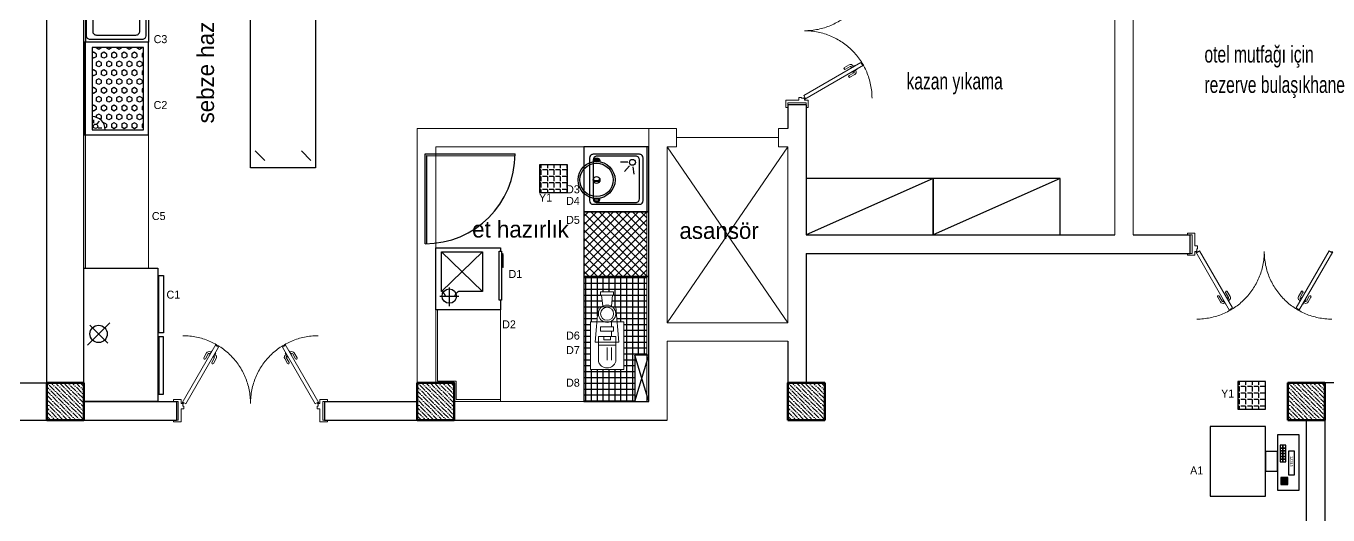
# Model space of a CAD drawing. Header units: millimetres. Extents: x -205382 to -191935, y -245869 to -242620.
# Drawn here: x -204394 to -202989, y -244234 to -243705 of the extents above; entities that cross this region are included whole.
import ezdxf
from ezdxf.enums import TextEntityAlignment as Align

# ---------------------------------------------------------------- set-up
doc = ezdxf.new("R2010")
doc.units = ezdxf.units.MM
doc.header["$LTSCALE"] = 40
doc.linetypes.add('ACAD_ISO03W100', pattern=[30, 12, -18])
doc.linetypes.add('DASHED', pattern=[19.05, 12.7, -6.35])
for name, color, linetype in [('CIHAZ', 2, 'Continuous'), ('Kıtc-002 Çizgi', 7, 'Continuous'), ('S2000-002 Çizgi', 7, 'Continuous'), ('SKTÜRK-002 Çizgi', 7, 'Continuous'), ('SKTÜRK-034 Soğuk Oda', 1, 'Continuous')]:
    doc.layers.add(name, color=color, linetype=linetype)
for name, color, linetype, lineweight in [('DIVAR 09', 7, 'Continuous', 9), ('DIVAR 30', 7, 'Continuous', 30), ('DVERI', 36, 'Continuous', 9), ('KALONA', 7, 'Continuous', 50)]:
    doc.layers.add(name, color=color, linetype=linetype, lineweight=lineweight)
doc.styles.add('TAKSİM', font='GOTHIC.TTF', dxfattribs={"height": 20})

# ---------------------------------------------------------------- blocks, each defined once
blk = doc.blocks.new('A$C32DC0840')
at = {"layer": 'SKTÜRK-002 Çizgi'}
for p, q in [((45.8, 52.8), (38, 53.9)), ((47.1, 49), (41, 43.9)), ((51, 47.3), (51, 39.4)), ((69, 47.3), (69, 39.4)), ((72.9, 49), (79, 43.9)), ((74.2, 52.8), (82, 53.9))]:
    blk.add_line(p, q, dxfattribs=at)
for points in [[(120, 0), (0, 0), (0, 70), (120, 70)], [(120, 68), (0, 68), (0, 70), (120, 70)]]:
    blk.add_lwpolyline(points, close=True, dxfattribs=at)
for points in [[(113, 3), (7, 3, -0.414214), (3, 7), (3, 63, -0.414214), (7, 67), (113, 67, -0.414214), (117, 63), (117, 7, -0.414214)], [(53.5, 10), (11.5, 10, -0.414214), (7.5, 14), (7.5, 56, -0.414214), (11.5, 60), (53.5, 60, -0.414214), (57.5, 56), (57.5, 14, -0.414214)], [(66.5, 10), (108.5, 10, 0.414214), (112.5, 14), (112.5, 56, 0.414214), (108.5, 60), (66.5, 60, 0.414214), (62.5, 56), (62.5, 14, 0.414214)]]:
    blk.add_lwpolyline(points, format="xyb", close=True, dxfattribs=at)
for centre in [(50.8, 52.3), (69.2, 52.3)]:
    blk.add_circle(centre, 3.19, dxfattribs=at)
blk = doc.blocks.new('A$C17EB34C6')
at = {"layer": 'SKTÜRK-002 Çizgi'}
h = blk.add_hatch(dxfattribs=at)
h.set_pattern_fill('HEX', color=254, style=0)
h.set_pattern_definition([(180, (885.663, -430.077), (0, 5.49926), [3.175, -6.35]), (60, (885.663, -430.077), (4.7625, -2.74963), [3.175, -6.35]), (120, (882.488, -430.077), (4.7625, 2.74963), [3.175, -6.35])])
h.paths.add_polyline_path([(5.5, 5.5), (94.5, 5.5), (94.5, 61), (19.7, 61, -0.414214), (5.5, 46.8)])
for p, q in [((12.6, 59.1), (16.4, 59.1)), ((7.5, 54.4), (7.5, 50.6)), ((12, 55.4), (14.8, 53.2))]:
    blk.add_line(p, q, dxfattribs=at)
for points in [[(100, 70), (0, 70), (0, 68), (100, 68)], [(100, 70), (0, 70), (0, 0), (100, 0)], [(94.5, 61), (5.5, 61), (5.5, 5.5), (94.5, 5.5)]]:
    blk.add_lwpolyline(points, close=True, dxfattribs=at)
blk.add_circle((9.3, 57.3), 2.4, dxfattribs=at)
blk.add_arc((5.5, 61), 14.2, 270, 0, dxfattribs=at)
blk = doc.blocks.new('A$C50900B8F')
at = {"lineweight": 15}
blk.add_line((27.6, 26.3), (8.8, 26.3), dxfattribs=at)
for points in [[(11.2, 83.7), (25.2, 83.7), (25.2, 80.2), (11.2, 80.2)], [(27.8, 67.6), (8.6, 67.6), (5.4, 29.5), (31.2, 29.5)], [(36.3, 51.4), (0, 51.4), (0, 0), (36.3, 0)]]:
    blk.add_lwpolyline(points, close=True, dxfattribs=at)
for points in [[(12.4, 80.2), (13.5, 68.4)], [(24.1, 80.2), (22.9, 68.4)], [(11.2, 46.2), (25.2, 46.2), (25.2, 41.5), (11.2, 41.5), (11.2, 46.2)], [(13.5, 50.9), (13.5, 46.2)], [(13.5, 41.5), (13.5, 35.7)], [(14.7, 35.7), (14.7, 32.1), (21.7, 32.1), (21.7, 35.7)], [(13.5, 23.9), (13.5, 9.9)], [(18.2, 23.9), (18.2, 9.9)]]:
    blk.add_lwpolyline(points, dxfattribs=at)
for points in [[(8.8, 60.2, -1), (27.6, 60.2, -1)], [(27.6, 35.7), (8.8, 35.7), (8.8, 26.3), (8.8, 8.7, 0.75), (27.6, 8.7), (27.6, 26.3)]]:
    blk.add_lwpolyline(points, format="xyb", close=True, dxfattribs=at)
blk.add_circle((18.2, 60.2), 7.03, dxfattribs=at)
blk = doc.blocks.new('A$C403F2A37')
for p, q in [((0, 0), (50, 15)), ((0, 15), (50, 0))]:
    blk.add_line(p, q)
blk.add_lwpolyline([(0, 0), (50, 0), (50, 15), (0, 15)], close=True)
blk = doc.blocks.new('A$C5B5611F4')
at = {"layer": 'CIHAZ', "color": 1}
for p, q in [((24.1, 58.2), (4, 58.2)), ((14.7, 68.5), (14.7, 47.9))]:
    blk.add_line(p, q, dxfattribs=at)
at = {"layer": 'CIHAZ', "color": 5, "linetype": 'DASHED'}
for p, q in [((19.8, 66.7), (62.6, 22.3)), ((62.6, 66.7), (19.8, 22.3))]:
    blk.add_line(p, q, dxfattribs=at)
at = {"layer": 'CIHAZ', "color": 5}
for points in [[(63.2, 1.8), (10.4, 1.8), (10.4, 4.3), (63.2, 4.3)], [(61.2, 1.8), (48.6, 1.8), (45.6, 0), (59.6, 0)]]:
    blk.add_lwpolyline(points, close=True, dxfattribs=at)
at = {"layer": 'CIHAZ', "color": 1}
blk.add_circle((14.7, 58.2), 7.76, dxfattribs=at)
at = {"layer": 'S2000-002 Çizgi', "linetype": 'DASHED'}
for p, q in [((19.8, 66.7), (62.6, 66.7)), ((62.6, 66.7), (62.6, 22.3)), ((19.8, 22.3), (19.8, 48.1)), ((62.6, 22.3), (19.8, 22.3))]:
    blk.add_line(p, q, dxfattribs=at)
at = {"layer": 'S2000-002 Çizgi'}
blk.add_lwpolyline([(10.4, 2.8), (0, 2.8), (0, 72.8), (67, 72.8), (67, 2.8), (63.2, 2.8)], dxfattribs=at)
at = {"layer": 'S2000-002 Çizgi', "linetype": 'DASHED'}
for centre, radius, start, end in [((11.6, 71.2), 9.4, 291.2079, 330.9566), ((11, 43), 10.2, 29.6907, 66.7752)]:
    blk.add_arc(centre, radius, start, end, dxfattribs=at)
blk = doc.blocks.new('A$C59A6314D')
at = {"layer": 'SKTÜRK-002 Çizgi'}
for p, q in [((16.5, 47.3), (16.5, 39.4)), ((20.4, 49), (26.5, 43.9)), ((21.7, 52.8), (29.5, 53.9))]:
    blk.add_line(p, q, dxfattribs=at)
for points in [[(0, 0), (70, 0), (70, 70), (0, 70)], [(0, 68), (70, 68), (70, 70), (0, 70)]]:
    blk.add_lwpolyline(points, close=True, dxfattribs=at)
for points in [[(12, 6), (58, 6, 0.414214), (62, 10), (62, 60, 0.414214), (58, 64), (12, 64, 0.414214), (8, 60), (8, 10, 0.414214)], [(14, 10), (56, 10, 0.414214), (60, 14), (60, 56, 0.414214), (56, 60), (14, 60, 0.414214), (10, 56), (10, 14, 0.414214)]]:
    blk.add_lwpolyline(points, format="xyb", close=True, dxfattribs=at)
blk.add_circle((16.7, 52.3), 3.19, dxfattribs=at)
blk = doc.blocks.new('A$C3F6402FE')
at = {"layer": 'S2000-002 Çizgi'}
for points in [[(24.23, 0), (64, 0), (64, 50.17), (24.23, 50.17)], [(0, 5.96), (15.59, 5.96), (15.59, 45.86), (0, 45.86)], [(8.2, 40.74), (9.2, 40.74), (9.2, 41.74), (8.2, 41.74)], [(8.2, 39.74), (9.2, 39.74), (9.2, 40.74), (8.2, 40.74)], [(8.2, 38.74), (9.2, 38.74), (9.2, 39.74), (8.2, 39.74)], [(8.2, 37.74), (9.2, 37.74), (9.2, 38.74), (8.2, 38.74)], [(8.2, 36.74), (9.2, 36.74), (9.2, 37.74), (8.2, 37.74)], [(9.2, 40.74), (10.2, 40.74), (10.2, 41.74), (9.2, 41.74)], [(9.2, 39.74), (10.2, 39.74), (10.2, 40.74), (9.2, 40.74)], [(9.2, 38.74), (10.2, 38.74), (10.2, 39.74), (9.2, 39.74)], [(9.2, 37.74), (10.2, 37.74), (10.2, 38.74), (9.2, 38.74)], [(9.2, 36.74), (10.2, 36.74), (10.2, 37.74), (9.2, 37.74)], [(10.2, 40.74), (11.2, 40.74), (11.2, 41.74), (10.2, 41.74)], [(10.2, 39.74), (11.2, 39.74), (11.2, 40.74), (10.2, 40.74)], [(10.2, 38.74), (11.2, 38.74), (11.2, 39.74), (10.2, 39.74)], [(10.2, 37.74), (11.2, 37.74), (11.2, 38.74), (10.2, 38.74)], [(10.2, 36.74), (11.2, 36.74), (11.2, 37.74), (10.2, 37.74)], [(11.2, 40.74), (12.2, 40.74), (12.2, 41.74), (11.2, 41.74)], [(11.2, 39.74), (12.2, 39.74), (12.2, 40.74), (11.2, 40.74)], [(11.2, 38.74), (12.2, 38.74), (12.2, 39.74), (11.2, 39.74)], [(11.2, 37.74), (12.2, 37.74), (12.2, 38.74), (11.2, 38.74)], [(11.2, 36.74), (12.2, 36.74), (12.2, 37.74), (11.2, 37.74)], [(12.2, 40.74), (13.2, 40.74), (13.2, 41.74), (12.2, 41.74)], [(12.2, 39.74), (13.2, 39.74), (13.2, 40.74), (12.2, 40.74)], [(12.2, 38.74), (13.2, 38.74), (13.2, 39.74), (12.2, 39.74)], [(12.2, 37.74), (13.2, 37.74), (13.2, 38.74), (12.2, 38.74)], [(12.2, 36.74), (13.2, 36.74), (13.2, 37.74), (12.2, 37.74)], [(3.27, 17.69), (7.79, 17.69), (7.79, 34.69), (3.27, 34.69)], [(15.59, 17.96), (24.23, 17.96), (24.23, 32.22), (15.59, 32.22)], [(9.71, 23.44), (11.71, 23.44), (11.71, 25.44), (9.71, 25.44)], [(9.71, 21.44), (11.71, 21.44), (11.71, 23.44), (9.71, 23.44)], [(9.71, 19.44), (11.71, 19.44), (11.71, 21.44), (9.71, 21.44)], [(9.71, 17.44), (11.71, 17.44), (11.71, 19.44), (9.71, 19.44)], [(11.71, 23.44), (13.71, 23.44), (13.71, 25.44), (11.71, 25.44)], [(11.71, 21.44), (13.71, 21.44), (13.71, 23.44), (11.71, 23.44)], [(11.71, 19.44), (13.71, 19.44), (13.71, 21.44), (11.71, 21.44)], [(11.71, 17.44), (13.71, 17.44), (13.71, 19.44), (11.71, 19.44)], [(9.71, 15.44), (11.71, 15.44), (11.71, 17.44), (9.71, 17.44)], [(9.71, 13.44), (11.71, 13.44), (11.71, 15.44), (9.71, 15.44)], [(11.71, 15.44), (13.71, 15.44), (13.71, 17.44), (11.71, 17.44)], [(11.71, 13.44), (13.71, 13.44), (13.71, 15.44), (11.71, 15.44)]]:
    blk.add_lwpolyline(points, close=True, dxfattribs=at)
blk.add_text('12345', height=2, rotation=90, dxfattribs=at).set_placement((6.56, 21.25))
blk = doc.blocks.new('A$C52B82AD5')
at = {"layer": 'CIHAZ', "color": 5}
for p, q in [((60.9, 82), (85.1, 57.9)), ((82.4, 79.4), (63, 59.9))]:
    blk.add_line(p, q, dxfattribs=at)
for points in [[(8, 5), (8, 0), (69.7, 0), (69.7, 5)], [(136, 5), (136, 0), (74.3, 0), (74.3, 5)]]:
    blk.add_lwpolyline(points, close=True, dxfattribs=at)
blk.add_circle((73, 70), 9.38, dxfattribs=at)
at = {"layer": 'SKTÜRK-002 Çizgi'}
blk.add_lwpolyline([(144, 86), (144, 6), (0, 6), (0, 86)], close=True, dxfattribs=at)
blk = doc.blocks.new('ertye')
at = {"color": 7}
for points in [[(5346.8, 6525.2), (5429.2, 6477.7), (5381.6, 6395.3)], [(5347.8, 6526.9), (5431.8, 6478.4), (5383.3, 6394.3)]]:
    blk.add_lwpolyline(points, dxfattribs=at)
blk.add_arc((5431.8, 6478.4), 97.1, 150, 240, dxfattribs=at)
blk = doc.blocks.new('A$C53E03B34')
at = {"layer": 'Kıtc-002 Çizgi'}
for points in [[(3.7, 16.6), (2, 16.6, -0.414214), (0, 18.6), (0, 21.4, -0.414214), (2, 23.4), (3.7, 23.4)], [(43.1, 16.6), (44.9, 16.6, 0.414214), (46.9, 18.6), (46.9, 21.4, 0.414214), (44.9, 23.4), (43.1, 23.4)]]:
    blk.add_lwpolyline(points, format="xyb", dxfattribs=at)
for points in [[(2.8, 17.6), (2, 17.6, -0.414214), (1, 18.6), (1, 21.4, -0.414214), (2, 22.4), (2.8, 22.4)], [(44, 17.6), (44.9, 17.6, 0.414214), (45.9, 18.6), (45.9, 21.4, 0.414214), (44.9, 22.4), (44, 22.4)]]:
    blk.add_lwpolyline(points, format="xyb", close=True, dxfattribs=at)
for points in [[(22.1, 23.4), (24.2, 21.8), (24.2, 18.1), (22.7, 16.4)], [(23.5, 23.7), (25.2, 22.3), (25.2, 17.7), (23.8, 16.3)]]:
    blk.add_lwpolyline(points, dxfattribs=at)
for radius in [20, 18, 3.66]:
    blk.add_circle((23.4, 20), radius, dxfattribs=at)

msp = doc.modelspace()

# ---------------------------------------------------------------- hatches: boundary and pattern name
h = msp.add_hatch()
h.set_pattern_fill('ANGLE', color=256, angle=180)
h.set_pattern_definition([(180, (-195651.8806, -241143.76), (-9e-16, -6.985), [5.08, -1.905]), (270, (-195651.8806, -241143.76), (6.985, -1e-15), [5.08, -1.905])])
h.paths.add_polyline_path([(-203839.7, -243885.2), (-203809.7, -243885.2), (-203809.7, -243855.2), (-203839.7, -243855.2)])
h = msp.add_hatch()
h.set_pattern_fill('ANSI37', color=256, scale=2, angle=90)
h.set_pattern_definition([(135, (-202205.0136, -250298.762), (-4.490128, -4.490128), []), (225, (-202205.0136, -250298.762), (4.490128, -4.490128), [])])
h.paths.add_polyline_path([(-203791.8, -243906), (-203791.8, -243976), (-203723.8, -243976), (-203723.8, -243906)])
h = msp.add_hatch()
h.set_pattern_fill('ANSI37', color=256, scale=2, angle=135)
h.set_pattern_definition([(180, (-214870.694, -250307.931), (-5e-15, -6.35), []), (270, (-214870.694, -250307.931), (6.35, -5e-15), [])])
h.paths.add_polyline_path([(-203791.8, -243990.2), (-203791.8, -244111), (-203736.8, -244111), (-203736.9, -244061), (-203723.9, -244061), (-203723.8, -243990.2)])
edge = h.paths.add_edge_path(flags=16)
edge.add_line((-203748.6, -244076.4), (-203784.8, -244076.4))
edge.add_line((-203784.8, -244076.4), (-203784.8, -244025))
edge.add_line((-203784.8, -244025), (-203777.8, -244025))
edge.add_line((-203777.8, -244025), (-203776.4, -244008.8))
edge.add_line((-203776.4, -244008.8), (-203772.5, -244008.8))
edge.add_arc((-203766.8, -244016.2), 9.37, 119.9439, 128.0408, ccw=False)
edge.add_line((-203771.4, -244008), (-203772.6, -243996.3))
edge.add_line((-203772.6, -243996.3), (-203773.8, -243996.3))
edge.add_line((-203773.8, -243996.3), (-203773.8, -243992.7))
edge.add_line((-203773.8, -243992.7), (-203759.7, -243992.7))
edge.add_line((-203759.7, -243992.7), (-203759.7, -243996.3))
edge.add_line((-203759.7, -243996.3), (-203760.9, -243996.3))
edge.add_line((-203760.9, -243996.3), (-203762.1, -244008))
edge.add_arc((-203766.8, -244016.2), 9.37, 51.9592, 60.0561, ccw=False)
edge.add_line((-203761, -244008.8), (-203757.2, -244008.8))
edge.add_line((-203757.2, -244008.8), (-203755.8, -244025))
edge.add_line((-203755.8, -244025), (-203748.6, -244025))
edge.add_line((-203748.6, -244025), (-203748.6, -244076.4))
edge = h.paths.add_edge_path(flags=0)
edge.add_line((-203759.7, -244030.2), (-203759.7, -244034.9))
edge.add_line((-203759.7, -244034.9), (-203762.1, -244034.9))
edge.add_line((-203762.1, -244034.9), (-203762.1, -244040.8))
edge.add_line((-203762.1, -244040.8), (-203757.4, -244040.8))
edge.add_line((-203757.4, -244040.8), (-203757.4, -244050.1))
edge.add_line((-203757.4, -244050.1), (-203757.4, -244067.7))
edge.add_arc((-203766.8, -244065), 9.76, 196.2602, 343.7398, ccw=False)
edge.add_line((-203776.1, -244067.7), (-203776.1, -244050.1))
edge.add_line((-203776.1, -244050.1), (-203776.1, -244040.8))
edge.add_line((-203776.1, -244040.8), (-203762.1, -244040.8))
edge.add_line((-203762.1, -244040.8), (-203762.1, -244034.9))
edge.add_line((-203762.1, -244034.9), (-203773.8, -244034.9))
edge.add_line((-203773.8, -244034.9), (-203773.8, -244030.2))
edge.add_line((-203773.8, -244030.2), (-203759.7, -244030.2))
edge = h.paths.add_edge_path(flags=0)
edge.add_arc((-203766.8, -244016.2), 7.03, 0, 360)
h.paths.add_polyline_path([(-203791.8, -243976), (-203791.8, -243990.2), (-203723.8, -243990.2), (-203723.8, -243976)])
h = msp.add_hatch()
h.set_pattern_fill('ANGLE', color=256, angle=180)
h.set_pattern_definition([(180, (-194898.027, -241377.796), (-9e-16, -6.985), [5.08, -1.905]), (270, (-194898.027, -241377.796), (6.985, -1e-15), [5.08, -1.905])])
h.paths.add_polyline_path([(-203085.9, -244119.3), (-203055.9, -244119.3), (-203055.9, -244089.3), (-203085.9, -244089.3)])
at = {"layer": 'KALONA', "lineweight": 5, "ltscale": 100}
h = msp.add_hatch(dxfattribs=at)
h.set_pattern_fill('ANSI36', color=129, angle=90, style=0)
h.set_pattern_definition([(135, (-204371.8212, -244131.0427), (-6.17393, 1.6838), [7.9375, -1.5875, 0, -1.5875])])
h.paths.add_polyline_path([(-204371.8, -244131), (-204371.8, -244091), (-204331.8, -244091), (-204331.8, -244131)])
h = msp.add_hatch(dxfattribs=at)
h.set_pattern_fill('ANSI36', color=129, angle=90, style=0)
h.set_pattern_definition([(135, (-203971.8212, -244131.0427), (-6.17393, 1.6838), [7.9375, -1.5875, 0, -1.5875])])
h.paths.add_polyline_path([(-203971.8, -244131), (-203971.8, -244091), (-203931.8, -244091), (-203931.8, -244131)])
h = msp.add_hatch(dxfattribs=at)
h.set_pattern_fill('ANSI36', color=129, angle=90, style=0)
h.set_pattern_definition([(135, (-203571.8212, -244131.0427), (-6.17393, 1.6838), [7.9375, -1.5875, 0, -1.5875])])
h.paths.add_polyline_path([(-203571.8, -244131), (-203571.8, -244091), (-203531.8, -244091), (-203531.8, -244131)])
h = msp.add_hatch(dxfattribs=at)
h.set_pattern_fill('ANSI36', color=129, angle=90, style=0)
h.set_pattern_definition([(135, (-203031.8212, -244131.0427), (-6.17393, 1.6838), [7.9375, -1.5875, 0, -1.5875])])
h.paths.add_polyline_path([(-203031.8, -244131), (-203031.8, -244091), (-202991.8, -244091), (-202991.8, -244131)])

# ---------------------------------------------------------------- linework, layer by layer
for p, q in [((-203414.8, -243870), (-203551.8, -243931)), ((-203277.8, -243870), (-203414.8, -243931))]:
    msp.add_line(p, q)
for points in [[(-203809.7, -243855.2), (-203839.7, -243855.2), (-203839.7, -243885.2), (-203809.7, -243885.2)], [(-203414.8, -243870), (-203551.8, -243870), (-203551.8, -243931), (-203414.8, -243931)], [(-203277.8, -243870), (-203414.8, -243870), (-203414.8, -243931), (-203277.8, -243931)], [(-203721.8, -243976), (-203721.8, -243906), (-203791.8, -243906), (-203791.8, -243976)], [(-203791.8, -243976), (-203791.8, -244111), (-203721.8, -244111), (-203721.8, -243976)], [(-203055.9, -244089.3), (-203085.9, -244089.3), (-203085.9, -244119.3), (-203055.9, -244119.3)]]:
    msp.add_lwpolyline(points, close=True)
at = {"layer": 'DIVAR 09'}
for p, q in [((-203571.8, -243836), (-203701.8, -244026)), ((-203571.8, -244026), (-203701.8, -243836))]:
    msp.add_line(p, q, dxfattribs=at)
at = {"layer": 'DIVAR 30', "ltscale": 5}
for p, q in [((-204371.8, -244111), (-204371.8, -243531)), ((-204331.8, -244091), (-204331.8, -243531)), ((-203571.8, -243790.5), (-203571.8, -243793.5)), ((-203551.8, -243790.5), (-203571.8, -243790.5)), ((-203571.8, -243790.5), (-203571.8, -243816)), ((-203551.8, -243790.5), (-203551.8, -243931)), ((-203551.8, -243931), (-203218.8, -243931)), ((-203198.8, -243931), (-203137.3, -243931)), ((-203137.3, -243951), (-203137.3, -243931)), ((-203551.8, -243951), (-203137.3, -243951)), ((-203551.8, -243951), (-203551.8, -244091)), ((-203571.8, -244046), (-203571.8, -244091)), ((-204991.8, -244091), (-204371.8, -244091)), ((-202991.8, -244091), (-202991.8, -244751)), ((-204331.8, -244111), (-204231.8, -244111)), ((-204231.8, -244111), (-204231.8, -244131)), ((-204071.8, -244111), (-203971.8, -244111)), ((-204071.8, -244111), (-204071.8, -244131)), ((-204991.8, -244131), (-204371.8, -244131)), ((-204331.8, -244131), (-204231.8, -244131)), ((-204071.8, -244131), (-203971.8, -244131)), ((-203931.8, -244131), (-203701.8, -244131)), ((-203011.8, -244371), (-203011.8, -244131))]:
    msp.add_line(p, q, dxfattribs=at)
at = {"layer": 'DVERI', "color": 250}
for p, q in [((-203505.4, -243747.4), (-203510.6, -243750.4)), ((-203504.4, -243749.1), (-203509.6, -243752.1)), ((-203504.4, -243751), (-203499.2, -243748)), ((-203504.2, -243751.4), (-203504.4, -243751)), ((-203503, -243749.5), (-203502.7, -243750)), ((-203502.2, -243754.8), (-203502, -243755.2)), ((-203502, -243755.2), (-203496.8, -243752.2)), ((-203501.3, -243748.5), (-203501, -243749)), ((-203500, -243754.7), (-203500.3, -243754.2)), ((-203499.2, -243748), (-203499, -243748.4)), ((-203498.3, -243753.7), (-203498.6, -243753.2)), ((-203496.8, -243752.2), (-203497, -243751.8)), ((-203500.4, -243756), (-203505.6, -243759)), ((-203499.4, -243757.8), (-203504.6, -243760.8)), ((-203096, -243998.5), (-203099, -243993.3)), ((-203094.2, -243997.5), (-203097.2, -243992.3)), ((-203020.3, -243997.5), (-203017.3, -243992.3)), ((-203018.6, -243998.5), (-203015.6, -243993.3)), ((-203104.6, -244003.5), (-203107.6, -243998.3)), ((-203102.9, -244002.5), (-203105.9, -243997.3)), ((-203101.7, -244000.6), (-203102, -244000.8)), ((-203102, -244000.8), (-203099, -244006)), ((-203101.5, -244002.9), (-203101, -244002.6)), ((-203100.5, -244004.6), (-203100, -244004.3)), ((-203099, -244006), (-203098.7, -244005.8)), ((-203098.2, -243998.6), (-203097.8, -243998.4)), ((-203097.8, -243998.4), (-203094.8, -244003.6)), ((-203096.3, -243999.9), (-203096.8, -244000.2)), ((-203095.3, -244001.6), (-203095.8, -244001.9)), ((-203094.8, -244003.6), (-203095.2, -244003.8)), ((-203016.7, -243998.4), (-203019.7, -244003.6)), ((-203019.7, -244003.6), (-203019.4, -244003.8)), ((-203019.3, -244001.6), (-203018.7, -244001.9)), ((-203018.3, -243999.9), (-203017.7, -244000.2)), ((-203016.4, -243998.6), (-203016.7, -243998.4)), ((-203015.6, -244006), (-203015.9, -244005.8)), ((-203012.6, -244000.8), (-203015.6, -244006)), ((-203014.1, -244004.6), (-203014.6, -244004.3)), ((-203013.1, -244002.9), (-203013.6, -244002.6)), ((-203012.9, -244000.6), (-203012.6, -244000.8)), ((-203011.7, -244002.5), (-203008.7, -243997.3)), ((-203010, -244003.5), (-203007, -243998.3)), ((-204199.2, -244058.6), (-204202.2, -244063.8)), ((-204197.4, -244059.6), (-204200.4, -244064.8)), ((-204196.5, -244061.2), (-204193.5, -244056.1)), ((-204196.2, -244061.4), (-204196.5, -244061.2)), ((-204196.1, -244059.2), (-204195.5, -244059.5)), ((-204195.1, -244057.5), (-204194.5, -244057.8)), ((-204193.5, -244056.1), (-204193.2, -244056.3)), ((-204190.5, -244063.6), (-204193.5, -244068.8)), ((-204192.7, -244063.4), (-204192.4, -244063.6)), ((-204192.4, -244063.6), (-204189.4, -244058.5)), ((-204188.8, -244064.6), (-204191.8, -244069.8)), ((-204190.9, -244062.2), (-204191.4, -244061.9)), ((-204189.9, -244060.5), (-204190.4, -244060.2)), ((-204189.4, -244058.5), (-204189.7, -244058.3)), ((-204114.9, -244064.6), (-204111.9, -244069.8)), ((-204114.3, -244058.5), (-204113.9, -244058.3)), ((-204111.3, -244063.6), (-204114.3, -244058.5)), ((-204113.8, -244060.5), (-204113.3, -244060.2)), ((-204113.2, -244063.6), (-204110.2, -244068.8)), ((-204112.8, -244062.2), (-204112.3, -244061.9)), ((-204110.9, -244063.4), (-204111.3, -244063.6)), ((-204110.1, -244056.1), (-204110.5, -244056.3)), ((-204107.1, -244061.2), (-204110.1, -244056.1)), ((-204108.6, -244057.5), (-204109.1, -244057.8)), ((-204107.6, -244059.2), (-204108.1, -244059.5)), ((-204107.5, -244061.4), (-204107.1, -244061.2)), ((-204106.2, -244059.6), (-204103.2, -244064.8)), ((-204104.5, -244058.6), (-204101.5, -244063.8))]:
    msp.add_line(p, q, dxfattribs=at)
at = {"layer": 'DVERI'}
for points in [[(-203493, -243744.9), (-203491.5, -243747.5), (-203490.6, -243747), (-203490.1, -243747.8), (-203553.3, -243784.3), (-203553.8, -243783.5), (-203553, -243783), (-203554.5, -243780.4), (-203493, -243744.9)], [(-203553.8, -243785.5), (-203549.8, -243785.5), (-203549.8, -243793.5), (-203551.8, -243793.5), (-203551.8, -243788.5), (-203571.8, -243788.5), (-203571.8, -243793.5), (-203573.8, -243793.5), (-203573.8, -243785.5), (-203559.8, -243785.5), (-203559.8, -243782.5), (-203556.8, -243782.5), (-203556.8, -243783.5), (-203553.8, -243783.5), (-203553.8, -243785.5)], [(-203132.3, -243949), (-203132.3, -243953), (-203140.3, -243953), (-203140.3, -243951), (-203135.3, -243951), (-203135.3, -243931), (-203140.3, -243931), (-203140.3, -243929), (-203132.3, -243929), (-203132.3, -243943), (-203129.3, -243943), (-203129.3, -243946), (-203130.3, -243946), (-203130.3, -243949), (-203132.3, -243949)], [(-203091.7, -244009.9), (-203094.3, -244011.4), (-203093.8, -244012.3), (-203094.7, -244012.8), (-203131.2, -243949.5), (-203130.3, -243949), (-203129.8, -243949.9), (-203127.2, -243948.4), (-203091.7, -244009.9)], [(-203022.9, -244009.9), (-203020.3, -244011.4), (-203020.8, -244012.3), (-203019.9, -244012.8), (-202983.4, -243949.5), (-202984.3, -243949), (-202984.8, -243949.9), (-202987.4, -243948.4), (-203022.9, -244009.9)], [(-204186.2, -244052.2), (-204188.8, -244050.7), (-204188.3, -244049.8), (-204189.2, -244049.3), (-204225.7, -244112.5), (-204224.8, -244113), (-204224.3, -244112.2), (-204221.7, -244113.7), (-204186.2, -244052.2)], [(-204117.4, -244052.2), (-204114.8, -244050.7), (-204115.3, -244049.8), (-204114.5, -244049.3), (-204078, -244112.5), (-204078.8, -244113), (-204079.3, -244112.2), (-204081.9, -244113.7), (-204117.4, -244052.2)], [(-204226.8, -244113), (-204226.8, -244109), (-204234.8, -244109), (-204234.8, -244111), (-204229.8, -244111), (-204229.8, -244131), (-204234.8, -244131), (-204234.8, -244133), (-204226.8, -244133), (-204226.8, -244119), (-204223.8, -244119), (-204223.8, -244116), (-204224.8, -244116), (-204224.8, -244113), (-204226.8, -244113)], [(-204076.8, -244113), (-204076.8, -244109), (-204068.8, -244109), (-204068.8, -244111), (-204073.8, -244111), (-204073.8, -244131), (-204068.8, -244131), (-204068.8, -244133), (-204076.8, -244133), (-204076.8, -244119), (-204079.8, -244119), (-204079.8, -244116), (-204078.8, -244116), (-204078.8, -244113), (-204076.8, -244113)]]:
    msp.add_lwpolyline(points, dxfattribs=at)
at = {"layer": 'DVERI', "color": 250}
for centre in [(-203553.8, -243783.5), (-203130.3, -243949), (-204224.8, -244113), (-204078.8, -244113)]:
    msp.add_circle(centre, 0.5, dxfattribs=at)
at = {"layer": 'DVERI', "color": 250, "linetype": 'ACAD_ISO03W100'}
for centre, start, end in [((-203553.8, -243637.5), 270, 0), ((-203553.8, -243783.5), 0, 90), ((-203130.3, -243949), 270, 0), ((-202984.3, -243949), 180, 270), ((-204224.8, -244113), 0, 90), ((-204078.8, -244113), 90, 180)]:
    msp.add_arc(centre, 73, start, end, dxfattribs=at)
at = {"layer": 'DVERI', "color": 250}
for centre, radius, start, end in [((-203510.1, -243751.3), 1, 120, 300), ((-203503.9, -243750), 3, 30, 120), ((-203503.9, -243750), 1, 30, 120), ((-203500.9, -243755.2), 1, 300, 30), ((-203500.9, -243755.2), 3, 300, 30), ((-203505.1, -243759.9), 1, 120, 300), ((-203098.1, -243992.8), 1, 30, 210), ((-203016.5, -243992.8), 1, 330, 150), ((-203106.8, -243997.8), 1, 30, 210), ((-203102, -244002), 3, 210, 300), ((-203102, -244002), 1, 210, 300), ((-203096.8, -243999), 1, 300, 30), ((-203096.8, -243999), 3, 300, 30), ((-203017.8, -243999), 3, 150, 240), ((-203017.8, -243999), 1, 150, 240), ((-203012.6, -244002), 3, 240, 330), ((-203012.6, -244002), 1, 240, 330), ((-203007.8, -243997.8), 1, 330, 150), ((-204201.3, -244064.3), 1, 150, 330), ((-204196.6, -244060.1), 3, 60, 150), ((-204196.6, -244060.1), 1, 60, 150), ((-204191.4, -244063.1), 1, 330, 60), ((-204191.4, -244063.1), 3, 330, 60), ((-204112.3, -244063.1), 3, 120, 210), ((-204112.3, -244063.1), 1, 120, 210), ((-204107.1, -244060.1), 3, 30, 120), ((-204107.1, -244060.1), 1, 30, 120), ((-204102.4, -244064.3), 1, 210, 30), ((-204192.6, -244069.3), 1, 150, 330), ((-204111, -244069.3), 1, 210, 30)]:
    msp.add_arc(centre, radius, start, end, dxfattribs=at)
at = {"layer": 'KALONA', "ltscale": 5}
for points in [[(-204371.8, -244131), (-204371.8, -244091), (-204331.8, -244091), (-204331.8, -244131)], [(-203971.8, -244131), (-203971.8, -244091), (-203931.8, -244091), (-203931.8, -244131)], [(-203571.8, -244131), (-203571.8, -244091), (-203531.8, -244091), (-203531.8, -244131)], [(-203031.8, -244131), (-203031.8, -244091), (-202991.8, -244091), (-202991.8, -244131)]]:
    msp.add_lwpolyline(points, close=True, dxfattribs=at)
at = {"layer": 'SKTÜRK-002 Çizgi', "lineweight": 15}
for p, q in [((-203218.8, -243531), (-203218.8, -243931)), ((-203198.8, -243531), (-203198.8, -243931)), ((-203971.8, -244091), (-203971.8, -243816)), ((-203721.8, -243816), (-203971.8, -243816)), ((-203691.8, -243836), (-203691.8, -243816)), ((-203581.8, -243836), (-203581.8, -243816)), ((-203951.8, -244091), (-203951.8, -243836)), ((-203721.8, -243836), (-203951.8, -243836)), ((-203581.8, -243826), (-203691.8, -243826)), ((-204146.6, -243840.3), (-204136.5, -243850.6)), ((-204096.7, -243840.3), (-204086.6, -243850.6)), ((-203701.8, -244046), (-203701.8, -244131))]:
    msp.add_line(p, q, dxfattribs=at)
at = {"layer": 'SKTÜRK-002 Çizgi'}
msp.add_lwpolyline([(-204081.8, -243678.6), (-204081.8, -243858.6), (-204151.8, -243858.6), (-204151.8, -243678.6)], close=True, dxfattribs=at)
at = {"layer": 'SKTÜRK-002 Çizgi', "lineweight": 15}
for points in [[(-204261.8, -243823), (-204331.8, -243823), (-204331.8, -243967), (-204261.8, -243967)], [(-204329.8, -243823), (-204331.8, -243823), (-204331.8, -243967), (-204329.8, -243967)], [(-203723.8, -243976), (-203721.8, -243976), (-203721.8, -243906), (-203723.8, -243906)], [(-203791.8, -244111), (-203791.8, -243976), (-203721.8, -243976), (-203721.8, -244111)], [(-203723.8, -243976), (-203723.8, -244111), (-203721.8, -244111), (-203721.8, -243976)], [(-203951.8, -244011.9), (-203881.8, -244011.9), (-203881.8, -244111), (-203931.8, -244111), (-203931.8, -244091), (-203951.8, -244091)]]:
    msp.add_lwpolyline(points, close=True, dxfattribs=at)
for points in [[(-203691.8, -243816), (-203721.8, -243816), (-203721.8, -244111), (-203931.8, -244111)], [(-203571.8, -243816), (-203581.8, -243816)], [(-203691.8, -243836), (-203701.8, -243836), (-203701.8, -244026), (-203571.8, -244026), (-203571.8, -243836), (-203581.8, -243836)], [(-203881.8, -244109), (-203929.8, -244109), (-203929.8, -244089), (-203949.8, -244089), (-203949.8, -244011.9)], [(-203701.8, -244046), (-203571.8, -244046)]]:
    msp.add_lwpolyline(points, dxfattribs=at)
at = {"layer": 'SKTÜRK-034 Soğuk Oda'}
msp.add_lwpolyline([(-202772.4, -244091), (-202991.8, -244091), (-202991.8, -244491)], dxfattribs=at)

# ---------------------------------------------------------------- block references
for name, p, rotation in [('ertye', (-195636.9, -245308.4), 120.0001289726323), ('A$C403F2A37', (-203721.8, -244111), 89.99999999999999)]:
    msp.add_blockref(name, p, dxfattribs=dict(rotation=rotation))
at = {"layer": 'S2000-002 Çizgi'}
for name, p, rotation in [('A$C53E03B34', (-203798.2, -243848.3), 270), ('A$C5B5611F4', (-203879, -244011.9), 89.9999999999999)]:
    msp.add_blockref(name, p, dxfattribs=dict(at, rotation=rotation))
at = {"layer": 'S2000-002 Çizgi', "xscale": -1}
msp.add_blockref('A$C50900B8F', (-203748.6, -244076.4), dxfattribs=at)
at = {"layer": 'SKTÜRK-002 Çizgi'}
for name, p, rotation in [('A$C32DC0840', (-204261.8, -243723), 90), ('A$C17EB34C6', (-204261.8, -243823), 90), ('A$C59A6314D', (-203791.8, -243836), 270), ('A$C52B82AD5', (-204245.8, -244111), 90)]:
    msp.add_blockref(name, p, dxfattribs=dict(at, rotation=rotation))
at = {"layer": 'SKTÜRK-002 Çizgi', "xscale": 1.5, "yscale": 1.5, "zscale": 1.5, "rotation": 180}
msp.add_blockref('A$C3F6402FE', (-203019.6, -244138.1), dxfattribs=at)

# ---------------------------------------------------------------- texts
at = {"style": 'TAKSİM'}
msp.add_text('sebze hazırlık', height=18, rotation=90, dxfattribs=at).set_placement((-204191.2, -243810.6))
for s, p in [('C3', (-204249, -243723.9)), ('C2', (-204249, -243795.1)), ('D3', (-203803.7, -243886.1)), ('D4', (-203803.7, -243898.6)), ('C5', (-204250.9, -243915)), ('D5', (-203803.7, -243919.1)), ('D1', (-203865.8, -243977.6)), ('C1', (-204235.1, -243999.9)), ('D2', (-203872.7, -244032)), ('D6', (-203803.7, -244044.1)), ('D7', (-203803.7, -244059.8)), ('D8', (-203803.7, -244095)), ('A1', (-203130.3, -244189.8))]:
    msp.add_text(s, height=8.64, dxfattribs=at).set_placement(p, align=Align.CENTER)
at = {"style": 'TAKSİM', "width": 0.7}
for s, p in [('otel mutfağı için ', (-203121.9, -243744.9)), ('kazan yıkama', (-203443.6, -243773.9)), ('rezerve bulaşıkhane', (-203121.9, -243777.7))]:
    msp.add_text(s, height=18, dxfattribs=at).set_placement(p)
at = {"style": 'TAKSİM'}
for s, height, p in [('Y1', 8.64, (-203840.3, -243895.1)), ('et hazırlık', 18, (-203912.5, -243933.9)), ('asansör', 18, (-203688.7, -243935.4)), ('Y1', 8.64, (-203103.9, -244106.7))]:
    msp.add_text(s, height=height, dxfattribs=at).set_placement(p)

doc.saveas('drawing.dxf')
